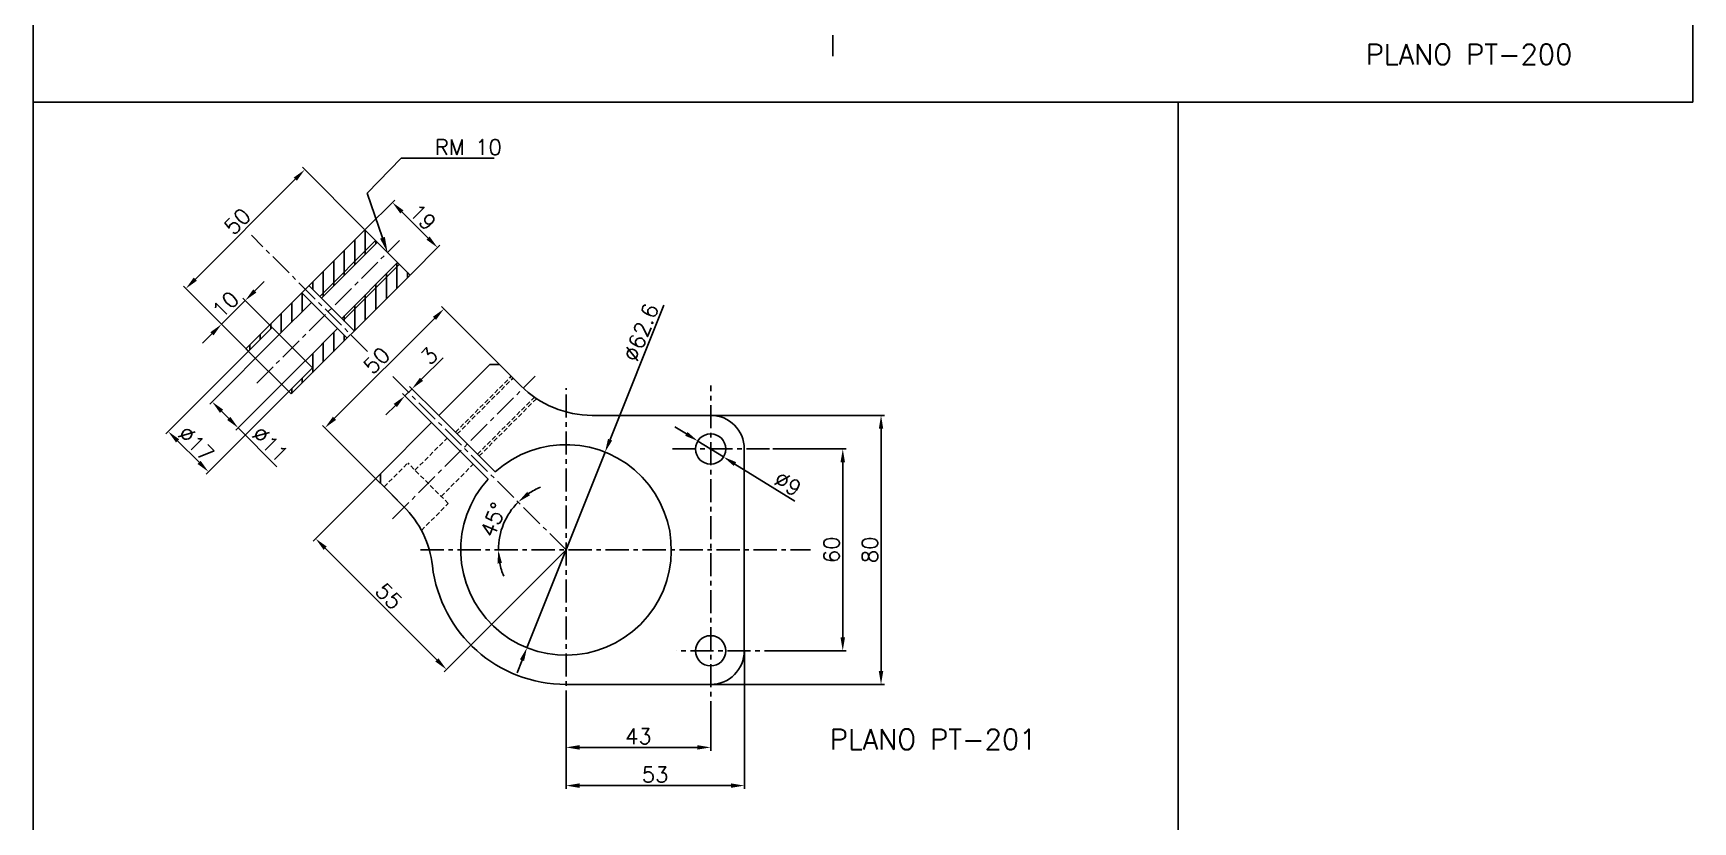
# Model space of a CAD drawing. Extents: x -1050 to 4472, y -2429 to 1188.
# Drawn here: x -1049.6 to -556.3, y -2012.4 to -1778 of the extents above; entities that cross this region are included whole.
import ezdxf
from ezdxf import colors
from ezdxf.entities.mleader import LeaderData, LeaderLine
from ezdxf.math import Vec2, Vec3

# ---------------------------------------------------------------- set-up
doc = ezdxf.new("R2010")
doc.units = 0
doc.header["$LTSCALE"] = 5.5
doc.header["$MEASUREMENT"] = 0
doc.linetypes.add('CENTER', pattern=[2, 1.25, -0.25, 0.25, -0.25])
doc.linetypes.add('HIDDEN', pattern=[0.375, 0.25, -0.125])
doc.layers.get('0').update_dxf_attribs({"linetype": 'CONTINUOUS'})
doc.layers.get('DEFPOINTS').update_dxf_attribs({"linetype": 'CONTINUOUS'})
for name, color, linetype in [('CL', 1, 'CENTER'), ('CO', 3, 'CONTINUOUS'), ('FI', 1, 'CONTINUOUS'), ('OC', 1, 'HIDDEN')]:
    doc.layers.add(name, color=color, linetype=linetype)
doc.styles.add('ROMANS', font='ROMANS.SHX')
doc.dimstyles.new('2', dxfattribs={"dimscale": 2, "dimtxt": 2.3, "dimasz": 2, "dimexe": 0.5, "dimexo": 0.0625, "dimgap": 0.5, "dimtad": 1, "dimdec": 4, "dimdsep": 46, "dimtxsty": 'ROMANS', "dimcen": -2, "dimclrt": 7, "dimadec": 0, "dimazin": 0, "dimtfac": 0.869565, "dimtdec": 4, "dimtmove": 0, "dimatfit": 3, "dimfxl": 1, "dimtolj": 1, "dimarcsym": 0})

# ---------------------------------------------------------------- blocks, each defined once
blk = doc.blocks.new('*D206')
at = {"layer": 'CO', "color": 0, "lineweight": -2}
for p, q in [((-829.81, -1901.56), (-807.98, -1901.56)), ((-808.98, -1957.56), (-808.98, -1905.56)), ((-825.28, -1961.56), (-807.98, -1961.56))]:
    blk.add_line(p, q, dxfattribs=at)
at = {"layer": 'CO', "color": 0}
for points in [[(-809.65, -1905.56), (-808.31, -1905.56), (-808.98, -1901.56)], [(-809.65, -1957.56), (-808.31, -1957.56), (-808.98, -1961.56)]]:
    blk.add_solid(points, dxfattribs=at)
at = {"layer": 'DEFPOINTS', "color": 0}
for p in [(-829.93, -1901.56), (-808.98, -1901.56), (-825.4, -1961.56)]:
    blk.add_point(p, dxfattribs=at)
at = {"layer": 'CO', "color": 7, "insert": (-812.28, -1931.56), "char_height": 4.6, "attachment_point": 5, "rotation": 90, "style": 'ROMANS'}
blk.add_mtext('\\A1;60', dxfattribs=at)
blk = doc.blocks.new('*D207')
at = {"layer": 'CO', "color": 0, "lineweight": -2}
for p, q in [((-848.12, -1891.56), (-796.6, -1891.56)), ((-797.6, -1967.56), (-797.6, -1895.56)), ((-848.12, -1971.56), (-796.6, -1971.56))]:
    blk.add_line(p, q, dxfattribs=at)
at = {"layer": 'CO', "color": 0}
for points in [[(-798.27, -1895.56), (-796.94, -1895.56), (-797.6, -1891.56)], [(-798.27, -1967.56), (-796.94, -1967.56), (-797.6, -1971.56)]]:
    blk.add_solid(points, dxfattribs=at)
at = {"layer": 'DEFPOINTS', "color": 0}
for p in [(-848.24, -1891.56), (-797.6, -1891.56), (-848.24, -1971.56)]:
    blk.add_point(p, dxfattribs=at)
at = {"layer": 'CO', "color": 7, "insert": (-800.9, -1931.56), "char_height": 4.6, "attachment_point": 5, "rotation": 90, "style": 'ROMANS'}
blk.add_mtext('\\A1;80', dxfattribs=at)
blk = doc.blocks.new('*D208')
at = {"layer": 'CO', "color": 0, "lineweight": -2}
for p, q in [((-862.18, -1858.77), (-878.15, -1898.78)), ((-902.85, -1960.63), (-879.64, -1902.49)), ((-904.33, -1964.35), (-905.82, -1968.06))]:
    blk.add_line(p, q, dxfattribs=at)
at = {"layer": 'CO', "color": 0}
for points in [[(-878.77, -1898.53), (-877.53, -1899.03), (-879.64, -1902.49)], [(-904.95, -1964.1), (-903.72, -1964.59), (-902.85, -1960.63)]]:
    blk.add_solid(points, dxfattribs=at)
at = {"layer": 'DEFPOINTS', "color": 0}
for p in [(-879.64, -1902.49), (-902.85, -1960.63)]:
    blk.add_point(p, dxfattribs=at)
at = {"layer": 'CO', "color": 7, "insert": (-868.98, -1866.92), "char_height": 4.6, "attachment_point": 5, "rotation": 68.2328, "style": 'ROMANS'}
blk.add_mtext('\\A1;∅62.6', dxfattribs=at)
blk = doc.blocks.new('*D209')
at = {"layer": 'CO', "color": 0, "lineweight": -2}
for p, q in [((-891.24, -1980.32), (-891.24, -1991.27)), ((-848.24, -1983.49), (-848.24, -1991.27)), ((-887.24, -1990.27), (-852.24, -1990.27))]:
    blk.add_line(p, q, dxfattribs=at)
at = {"layer": 'CO', "color": 0}
for points in [[(-887.24, -1989.6), (-887.24, -1990.93), (-891.24, -1990.27)], [(-852.24, -1989.6), (-852.24, -1990.93), (-848.24, -1990.27)]]:
    blk.add_solid(points, dxfattribs=at)
at = {"layer": 'DEFPOINTS', "color": 0}
for p in [(-891.24, -1980.19), (-848.24, -1983.37), (-848.24, -1990.27)]:
    blk.add_point(p, dxfattribs=at)
at = {"layer": 'CO', "color": 7, "insert": (-869.74, -1986.97), "char_height": 4.6, "attachment_point": 5, "style": 'ROMANS'}
blk.add_mtext('\\A1;43', dxfattribs=at)
blk = doc.blocks.new('*D210')
at = {"layer": 'CO', "color": 0, "lineweight": -2}
for p, q in [((-838.24, -1961.69), (-838.24, -2002.63)), ((-891.24, -1980.32), (-891.24, -2002.63)), ((-887.24, -2001.63), (-842.24, -2001.63))]:
    blk.add_line(p, q, dxfattribs=at)
at = {"layer": 'CO', "color": 0}
for points in [[(-887.24, -2000.96), (-887.24, -2002.3), (-891.24, -2001.63)], [(-842.24, -2000.96), (-842.24, -2002.3), (-838.24, -2001.63)]]:
    blk.add_solid(points, dxfattribs=at)
at = {"layer": 'DEFPOINTS', "color": 0}
for p in [(-838.24, -1961.56), (-891.24, -1980.19), (-838.24, -2001.63)]:
    blk.add_point(p, dxfattribs=at)
at = {"layer": 'CO', "color": 7, "insert": (-864.74, -1998.33), "char_height": 4.6, "attachment_point": 5, "style": 'ROMANS'}
blk.add_mtext('\\A1;53', dxfattribs=at)
blk = doc.blocks.new('*D211')
at = {"layer": 'CO', "color": 0, "lineweight": -2}
for p, q in [((-934.2, -1880.83), (-927.79, -1874.42)), ((-939.15, -1885.78), (-937.03, -1883.66)), ((-929.16, -1891.52), (-937.73, -1882.95)), ((-941.97, -1888.61), (-944.8, -1891.44)), ((-931.28, -1893.64), (-939.85, -1885.07))]:
    blk.add_line(p, q, dxfattribs=at)
at = {"layer": 'CO', "color": 0}
for points in [[(-934.67, -1880.36), (-933.73, -1881.3), (-937.03, -1883.66)], [(-942.45, -1888.14), (-941.5, -1889.08), (-939.15, -1885.78)]]:
    blk.add_solid(points, dxfattribs=at)
at = {"layer": 'DEFPOINTS', "color": 0}
for p in [(-937.03, -1883.66), (-931.2, -1893.73), (-929.07, -1891.61)]:
    blk.add_point(p, dxfattribs=at)
at = {"layer": 'CO', "color": 7, "insert": (-931.91, -1873.88), "char_height": 4.6, "attachment_point": 5, "rotation": 45, "style": 'ROMANS'}
blk.add_mtext('\\A1;3', dxfattribs=at)
blk = doc.blocks.new('*D212')
at = {"layer": 'CO', "color": 0, "lineweight": -2}
for p, q in [((-911.13, -1876.32), (-928.25, -1859.2)), ((-960.07, -1892.44), (-930.37, -1862.74)), ((-946.49, -1911.68), (-963.6, -1894.56))]:
    blk.add_line(p, q, dxfattribs=at)
at = {"layer": 'CO', "color": 0}
for points in [[(-930.84, -1862.27), (-929.9, -1863.21), (-927.54, -1859.91)], [(-960.54, -1891.96), (-959.6, -1892.91), (-962.9, -1895.26)]]:
    blk.add_solid(points, dxfattribs=at)
at = {"layer": 'DEFPOINTS', "color": 0}
for p in [(-927.54, -1859.91), (-911.04, -1876.41), (-946.4, -1911.76)]:
    blk.add_point(p, dxfattribs=at)
at = {"layer": 'CO', "color": 7, "insert": (-947.55, -1875.25), "char_height": 4.6, "attachment_point": 5, "rotation": 45, "style": 'ROMANS'}
blk.add_mtext('\\A1;50', dxfattribs=at)
blk = doc.blocks.new('*D213')
at = {"layer": 'CO', "color": 0, "lineweight": -2}
for p, q in [((-983.77, -1854.59), (-980.94, -1851.76)), ((-986.6, -1857.42), (-993.67, -1864.49)), ((-978.7, -1865.32), (-987.31, -1856.71)), ((-985.77, -1872.39), (-994.38, -1863.78)), ((-996.5, -1867.32), (-999.33, -1870.15))]:
    blk.add_line(p, q, dxfattribs=at)
at = {"layer": 'CO', "color": 0}
for points in [[(-984.24, -1854.12), (-983.3, -1855.06), (-986.6, -1857.42)], [(-996.97, -1866.85), (-996.03, -1867.79), (-993.67, -1864.49)]]:
    blk.add_solid(points, dxfattribs=at)
at = {"layer": 'DEFPOINTS', "color": 0}
for p in [(-993.67, -1864.49), (-978.61, -1865.41), (-985.68, -1872.48)]:
    blk.add_point(p, dxfattribs=at)
at = {"layer": 'CO', "color": 7, "insert": (-992.47, -1858.62), "char_height": 4.6, "attachment_point": 5, "rotation": 45, "style": 'ROMANS'}
blk.add_mtext('\\A1;10', dxfattribs=at)
blk = doc.blocks.new('*D214')
at = {"layer": 'CO', "color": 0, "lineweight": -2}
for p, q in [((-985.77, -1872.57), (-1010.25, -1897.04)), ((-973.75, -1884.59), (-998.23, -1909.07)), ((-1006.71, -1899.17), (-1000.35, -1905.53))]:
    blk.add_line(p, q, dxfattribs=at)
at = {"layer": 'CO', "color": 0}
for points in [[(-1006.24, -1898.69), (-1007.18, -1899.64), (-1009.54, -1896.34)], [(-999.88, -1905.06), (-1000.82, -1906), (-997.52, -1908.36)]]:
    blk.add_solid(points, dxfattribs=at)
at = {"layer": 'DEFPOINTS', "color": 0}
for p in [(-985.68, -1872.48), (-973.66, -1884.5), (-997.52, -1908.36)]:
    blk.add_point(p, dxfattribs=at)
at = {"layer": 'CO', "color": 7, "insert": (-1001.2, -1900.01), "char_height": 4.6, "attachment_point": 5, "rotation": 315, "style": 'ROMANS'}
blk.add_mtext('\\A1;%%C17', dxfattribs=at)
blk = doc.blocks.new('*D215')
at = {"layer": 'CO', "color": 0, "lineweight": -2}
for p, q in [((-951.12, -1836.33), (-969.62, -1817.83)), ((-971.75, -1821.36), (-1001.44, -1851.06)), ((-986.48, -1871.68), (-1004.98, -1853.18))]:
    blk.add_line(p, q, dxfattribs=at)
at = {"layer": 'CO', "color": 0}
for points in [[(-972.22, -1820.89), (-971.27, -1821.83), (-968.92, -1818.53)], [(-1001.92, -1850.59), (-1000.97, -1851.53), (-1004.27, -1853.89)]]:
    blk.add_solid(points, dxfattribs=at)
at = {"layer": 'DEFPOINTS', "color": 0}
for p in [(-951.03, -1836.42), (-1004.27, -1853.89), (-986.39, -1871.77)]:
    blk.add_point(p, dxfattribs=at)
at = {"layer": 'CO', "color": 7, "insert": (-988.93, -1833.88), "char_height": 4.6, "attachment_point": 5, "rotation": 45, "style": 'ROMANS'}
blk.add_mtext('\\A1;50', dxfattribs=at)
blk = doc.blocks.new('*D216')
at = {"layer": 'CO', "color": 0, "lineweight": -2}
for p, q in [((-950.94, -1836.33), (-942.17, -1827.55)), ((-932.27, -1838.87), (-940.05, -1831.09)), ((-937.51, -1849.76), (-928.73, -1840.99))]:
    blk.add_line(p, q, dxfattribs=at)
at = {"layer": 'CO', "color": 0}
for points in [[(-939.58, -1830.62), (-940.52, -1831.56), (-942.88, -1828.26)], [(-931.8, -1838.4), (-932.74, -1839.34), (-929.44, -1841.7)]]:
    blk.add_solid(points, dxfattribs=at)
at = {"layer": 'DEFPOINTS', "color": 0}
for p in [(-942.88, -1828.26), (-951.03, -1836.42), (-937.6, -1849.85)]:
    blk.add_point(p, dxfattribs=at)
at = {"layer": 'CO', "color": 7, "insert": (-933.83, -1832.65), "char_height": 4.6, "attachment_point": 5, "rotation": 315, "style": 'ROMANS'}
blk.add_mtext('\\A1;19', dxfattribs=at)
blk = doc.blocks.new('*D217')
at = {"layer": 'CO', "color": 0, "lineweight": -2}
for p, q in [((-946.49, -1909.02), (-966.39, -1928.92)), ((-962.85, -1931.04), (-929.62, -1964.28)), ((-907.6, -1947.91), (-927.5, -1967.81))]:
    blk.add_line(p, q, dxfattribs=at)
at = {"layer": 'CO', "color": 0}
for points in [[(-962.38, -1930.57), (-963.32, -1931.52), (-965.68, -1928.22)], [(-929.15, -1963.81), (-930.09, -1964.75), (-926.79, -1967.11)]]:
    blk.add_solid(points, dxfattribs=at)
at = {"layer": 'DEFPOINTS', "color": 0}
for p in [(-946.4, -1908.94), (-907.51, -1947.83), (-926.79, -1967.11)]:
    blk.add_point(p, dxfattribs=at)
at = {"layer": 'CO', "color": 7, "insert": (-943.9, -1945.33), "char_height": 4.6, "attachment_point": 5, "rotation": 315, "style": 'ROMANS'}
blk.add_mtext('\\A1;55', dxfattribs=at)
blk = doc.blocks.new('*D218')
at = {"layer": 'CO', "color": 0, "lineweight": -2}
for start, end in [(112.1824, 123.5912), (135, 180), (191.4088, 202.8176)]:
    blk.add_arc((-891.24, -1931.56), 20.12, start, end, dxfattribs=at)
at = {"layer": 'CO', "color": 0}
for points in [[(-901.95, -1915.32), (-902.8, -1914.29), (-905.47, -1917.33)], [(-911.63, -1935.61), (-910.3, -1935.48), (-911.37, -1931.56)]]:
    blk.add_solid(points, dxfattribs=at)
at = {"layer": 'DEFPOINTS', "color": 0}
for p in [(-943.37, -1879.44), (-908.67, -1921.5), (-934.48, -1931.56), (-891.24, -1931.56), (-818.61, -1931.56)]:
    blk.add_point(p, dxfattribs=at)
at = {"layer": 'CO', "color": 7, "insert": (-912.88, -1922.6), "char_height": 4.6, "attachment_point": 5, "rotation": 67.5, "style": 'ROMANS'}
blk.add_mtext('\\A1;45°', dxfattribs=at)
blk = doc.blocks.new('*D219')
at = {"layer": 'CO', "color": 0, "lineweight": -2}
for p, q in [((-855.47, -1897.09), (-858.87, -1894.98)), ((-852.07, -1899.19), (-844.42, -1903.93)), ((-823.2, -1917.08), (-841.02, -1906.04))]:
    blk.add_line(p, q, dxfattribs=at)
at = {"layer": 'CO', "color": 0}
for points in [[(-855.12, -1896.52), (-855.82, -1897.65), (-852.07, -1899.19)], [(-840.67, -1905.47), (-841.37, -1906.61), (-844.42, -1903.93)]]:
    blk.add_solid(points, dxfattribs=at)
at = {"layer": 'DEFPOINTS', "color": 0}
for p in [(-852.07, -1899.19), (-844.42, -1903.93)]:
    blk.add_point(p, dxfattribs=at)
at = {"layer": 'CO', "color": 7, "insert": (-825.29, -1911.9), "char_height": 4.6, "attachment_point": 5, "rotation": 328.2208, "style": 'ROMANS'}
blk.add_mtext('\\A1;∅9', dxfattribs=at)
blk = doc.blocks.new('*D220')
at = {"layer": 'CO', "color": 0, "lineweight": -2}
for p, q in [((-976.58, -1867.62), (-997.18, -1888.22)), ((-968.8, -1875.4), (-989.4, -1896)), ((-993.65, -1890.34), (-991.52, -1892.47)), ((-988.7, -1895.29), (-977.17, -1906.82))]:
    blk.add_line(p, q, dxfattribs=at)
at = {"layer": 'CO', "color": 0}
for points in [[(-993.17, -1889.87), (-994.12, -1890.82), (-996.47, -1887.52)], [(-991.05, -1891.99), (-992, -1892.94), (-988.7, -1895.29)]]:
    blk.add_solid(points, dxfattribs=at)
at = {"layer": 'DEFPOINTS', "color": 0}
for p in [(-976.49, -1867.53), (-968.71, -1875.31), (-988.7, -1895.29)]:
    blk.add_point(p, dxfattribs=at)
at = {"layer": 'CO', "color": 7, "insert": (-979.19, -1900.14), "char_height": 4.6, "attachment_point": 5, "rotation": 315, "style": 'ROMANS'}
blk.add_mtext('\\A1;%%C11', dxfattribs=at)

msp = doc.modelspace()

# ---------------------------------------------------------------- hatches: boundary and pattern name
at = {"layer": 'CO'}
h = msp.add_hatch(dxfattribs=at)
h.set_pattern_fill('ANSI31', color=256, scale=25, angle=45, style=0)
h.set_pattern_definition([(90, (-688.4143, 102.883), (-3.125, 7e-16), [])])
h.paths.add_polyline_path([(-956.33668, -1868.5913), (-959.16511, -1865.76287), (-968.71105, -1875.30881), (-966.58973, -1877.43013), (-973.66079, -1884.5012), (-972.95369, -1885.20831)])
h.paths.add_polyline_path([(-966.94328, -1857.9847), (-969.77171, -1855.15627), (-986.38872, -1871.77328), (-985.68161, -1872.48039), (-978.61054, -1865.40932), (-976.48922, -1867.53064)])
h.paths.add_polyline_path([(-947.8514, -1839.59992), (-951.03338, -1836.41794), (-967.65039, -1853.03495), (-964.46841, -1856.21693)])
h.paths.add_polyline_path([(-940.78033, -1846.67099), (-941.31066, -1846.14066), (-957.92767, -1862.75767), (-957.39734, -1863.288)])
h.paths.add_polyline_path([(-937.59835, -1849.85297), (-940.78033, -1846.67099), (-957.39734, -1863.288), (-954.21536, -1866.46998)])
h.paths.add_polyline_path([(-947.32107, -1840.13025), (-947.8514, -1839.59992), (-964.46841, -1856.21693), (-963.93808, -1856.74726)])

# ---------------------------------------------------------------- linework, layer by layer
for p, q in [((-986.38872, -1871.77328), (-951.03338, -1836.41794)), ((-963.93808, -1856.74726), (-947.32107, -1840.13025)), ((-937.59835, -1849.85297), (-951.03338, -1836.41794)), ((-972.95369, -1885.20831), (-937.59835, -1849.85297)), ((-957.92767, -1862.75767), (-941.31066, -1846.14066)), ((-954.21536, -1866.46998), (-967.65039, -1853.03495)), ((-976.48922, -1867.53064), (-966.94328, -1857.9847)), ((-956.33668, -1868.5913), (-969.77171, -1855.15627)), ((-985.68161, -1872.48039), (-978.61054, -1865.40932)), ((-966.58973, -1877.43013), (-978.61054, -1865.40932)), ((-968.71105, -1875.30881), (-959.16511, -1865.76287)), ((-981.73828, -1876.42371), (-986.38872, -1871.77328)), ((-972.95369, -1885.20831), (-986.38872, -1871.77328)), ((-973.66079, -1884.5012), (-966.58973, -1877.43013)), ((-929.07437, -1891.61096), (-913.87158, -1876.40817)), ((-913.87158, -1876.40817), (-911.04315, -1876.40817)), ((-904.67562, -1882.7757), (-911.04315, -1876.40817)), ((-946.39849, -1908.93508), (-931.1957, -1893.73228)), ((-914.41183, -1910.51614), (-931.1957, -1893.73228)), ((-912.29051, -1908.39482), (-929.07437, -1891.61096)), ((-883.46242, -1891.56249), (-848.24416, -1891.56249)), ((-838.24416, -1961.56249), (-838.24416, -1901.56249)), ((-946.39849, -1911.7635), (-946.39849, -1908.93508)), ((-941.3945, -1916.76749), (-946.39849, -1911.7635)), ((-939.54045, -1918.62154), (-946.39849, -1911.7635)), ((-891.24416, -1971.56249), (-848.24416, -1971.56249))]:
    msp.add_line(p, q)
for centre in [(-848.24416, -1901.56249), (-848.24416, -1961.56249)]:
    msp.add_circle(centre, 4.5)
for centre, radius, start, end in [((-883.46242, -1861.56249), 30, 225, 270), ((-848.24416, -1901.56249), 10, 0, 90), ((-891.24416, -1931.56249), 31.3, 137.7468562, 132.2531438), ((-960.75366, -1939.83475), 30, 6.7867893, 45), ((-891.24416, -1931.56249), 40, 186.7867893, 270), ((-848.24416, -1961.56249), 10, 270, 0)]:
    msp.add_arc(centre, radius, start, end)
at = {"layer": 'CL'}
for p, q in [((-811.89238, -1778.51587), (-811.89238, -1784.83131)), ((-950.23044, -1872.57621), (-984.7835, -1838.02316)), ((-983.20674, -1882.02633), (-940.78033, -1839.59992)), ((-891.24416, -1931.56249), (-943.36727, -1879.43939)), ((-942.86296, -1922.37011), (-900.43655, -1879.9437)), ((-891.24416, -1980.19435), (-891.24416, -1883.43648)), ((-848.24416, -1983.36724), (-848.24416, -1882.70866)), ((-859.62839, -1901.56249), (-829.93401, -1901.56249)), ((-934.47952, -1931.56249), (-818.61146, -1931.56249)), ((-825.40498, -1961.56249), (-858.43594, -1961.56249))]:
    msp.add_line(p, q, dxfattribs=at)
at = {"layer": 'CO'}
msp.add_line((-919.52843, -1959.84677), (-891.24416, -1931.56249), dxfattribs=at)
for points in [[(-1049.64789, -1453.36166), (-556.27878, -1453.36166), (-556.27878, -1798.46378), (-1049.64789, -1798.46378)], [(-1049.64789, -1798.46378), (-709.29457, -1798.46378), (-709.29457, -2035.13113), (-1049.64789, -2035.13113)]]:
    msp.add_lwpolyline(points, close=True, dxfattribs=at)
at = {"layer": 'FI'}
for p, q in [((-964.46841, -1856.21693), (-947.8514, -1839.59992)), ((-957.39734, -1863.288), (-940.78033, -1846.67099))]:
    msp.add_line(p, q, dxfattribs=at)
at = {"layer": 'OC'}
for p, q in [((-924.12463, -1896.56071), (-907.50762, -1879.9437)), ((-923.5943, -1897.09104), (-906.97729, -1880.47403)), ((-917.58389, -1903.10145), (-900.64016, -1886.15772)), ((-917.05356, -1903.63178), (-900.00868, -1886.5869)), ((-936.14544, -1907.87442), (-926.5995, -1898.32848)), ((-945.33783, -1912.82417), (-938.26676, -1905.7531)), ((-926.24595, -1917.77391), (-938.26676, -1905.7531)), ((-928.36727, -1915.65259), (-918.82133, -1906.10665)), ((-934.25045, -1925.77842), (-926.24595, -1917.77391))]:
    msp.add_line(p, q, dxfattribs=at)

# ---------------------------------------------------------------- texts
at = {"layer": 'CO', "style": 'ROMANS'}
for s, p in [('PLANO PT-200', (-653.53013, -1787.22267)), ('PLANO PT-201', (-812.84976, -1990.88762))]:
    msp.add_text(s, height=6, dxfattribs=at).set_placement(p)

# ---------------------------------------------------------------- dimensions: what is measured, and where the dimension line sits
at = {"layer": 'CO'}
for p1, p2, distance, picture, middle in [((-951.03338, -1836.41794), (-986.38872, -1871.77328), -25.29105, '*D215', (-988.92797, -1833.87869)), ((-937.59835, -1849.85297), (-951.03338, -1836.41794), -11.53554, '*D216', (-933.82555, -1832.64514)), ((-978.61054, -1865.40932), (-985.68161, -1872.48039), -11.30128, '*D213', (-992.47074, -1858.62019)), ((-946.39849, -1911.7635), (-911.04315, -1876.40817), 23.33356, '*D212', (-947.55359, -1875.25307)), ((-931.1957, -1893.73228), (-929.07437, -1891.61096), 11.24399, '*D211', (-931.91034, -1873.87862)), ((-946.39849, -1908.93508), (-907.50762, -1947.82595), -27.26685, '*D217', (-943.90017, -1945.32763))]:
    dim = msp.add_aligned_dim(p1=p1, p2=p2, distance=distance, dimstyle='2', dxfattribs=at)
    dim.commit()
    dim.dimension.update_dxf_attribs({"geometry": picture, "text_midpoint": middle})
for p1, p2, picture, middle in [((-902.85133, -1960.63075), (-879.63699, -1902.49424), '*D208', (-865.91966, -1868.1414)), ((-852.06954, -1899.19258), (-844.41878, -1903.9324), '*D219', (-827.02822, -1914.70626))]:
    dim = msp.add_diameter_dim_2p(p1=p1, p2=p2, dimstyle='2', dxfattribs=at)
    dim.commit()
    dim.dimension.update_dxf_attribs({"geometry": picture, "text_midpoint": middle, "dimtype": 163})
for p1, p2, distance, picture, middle in [((-976.48922, -1867.53064), (-968.71105, -1875.30881), -28.26263, '*D220', (-979.18684, -1900.13551)), ((-985.68161, -1872.48039), (-973.66079, -1884.5012), -33.73941, '*D214', (-1001.19512, -1900.01471))]:
    dim = msp.add_aligned_dim(p1=p1, p2=p2, distance=distance, text='%%C<>', dimstyle='2', dxfattribs=at)
    dim.commit()
    dim.dimension.update_dxf_attribs({"geometry": picture, "text_midpoint": middle})
dim = msp.add_angular_dim_2l(base=(-908.66986, -1921.50176), line1=((-891.24416, -1931.56249), (-943.36727, -1879.43939)), line2=((-934.47952, -1931.56249), (-818.61146, -1931.56249)), dimstyle='2', dxfattribs=at)
dim.commit()
dim.dimension.update_dxf_attribs({"geometry": '*D218', "text_midpoint": (-912.88278, -1922.59949)})
for base, p1, p2, picture, middle in [((-797.60346, -1891.56249), (-848.24416, -1971.56249), (-848.24416, -1891.56249), '*D207', (-800.90346, -1931.56249)), ((-808.98043, -1901.56249), (-825.40498, -1961.56249), (-829.93401, -1901.56249), '*D206', (-812.28043, -1931.56249))]:
    dim = msp.add_linear_dim(base=base, p1=p1, p2=p2, angle=90, dimstyle='2', dxfattribs=at)
    dim.commit()
    dim.dimension.update_dxf_attribs({"geometry": picture, "text_midpoint": middle})
for base, p2, picture, middle in [((-838.24416, -2001.63101), (-838.24416, -1961.56249), '*D210', (-864.74416, -1998.33101)), ((-848.24416, -1990.26671), (-848.24416, -1983.36724), '*D209', (-869.74416, -1986.96671))]:
    dim = msp.add_linear_dim(base=base, p1=(-891.24416, -1980.19435), p2=p2, dimstyle='2', dxfattribs=at)
    dim.commit()
    dim.dimension.update_dxf_attribs({"geometry": picture, "text_midpoint": middle})

# ---------------------------------------------------------------- leaders
ml = msp.add_multileader_mtext('Standard', dxfattribs=at)
ml.set_content('RM 10', color=7, style='ROMANS')
ml.set_leader_properties(color=256, linetype='ByLayer', lineweight=-1)
ml.build(insert=Vec2(0, 0))
ml.multileader.update_dxf_attribs({"text_left_attachment_type": 6, "text_right_attachment_type": 5, "dogleg_length": 4, "arrow_head_size": 4.6, "scale": 2})
ctx = ml.context
ctx.base_point, ctx.scale, ctx.char_height, ctx.arrow_head_size, ctx.plane_origin = Vec3(-932.2364, -1815.07961), 2, 4.6, 4.6, Vec3(-944.31586, -1843.13545)
ctx.left_attachment, ctx.right_attachment = 6, 5
notes = []
notes.append((ctx, [(0, (1, 1, 0), (-940.2364, -1815.07961), (1, 0), 8, [(0, [(-944.31586, -1843.13545), (-950.37428, -1825.47991)], 0, [])])]))
ctx.mtext.insert, ctx.mtext.flow_direction = Vec3(-930.2364, -1809.55961), 5
for ctx, leaders in notes:
    for number, flags, end, landing, length, lines in leaders:
        leader = LeaderData()
        leader.index, (leader.has_last_leader_line, leader.has_dogleg_vector, leader.attachment_direction) = number, flags
        leader.last_leader_point, leader.dogleg_vector, leader.dogleg_length = Vec3(end), Vec3(landing), length
        for number, points, colour, breaks in lines:
            line = LeaderLine()
            line.index, line.vertices, line.color, line.breaks = number, Vec3.list(points), colors.encode_raw_color(colour), breaks
            leader.lines.append(line)
        ctx.leaders.append(leader)

doc.saveas('drawing.dxf')
